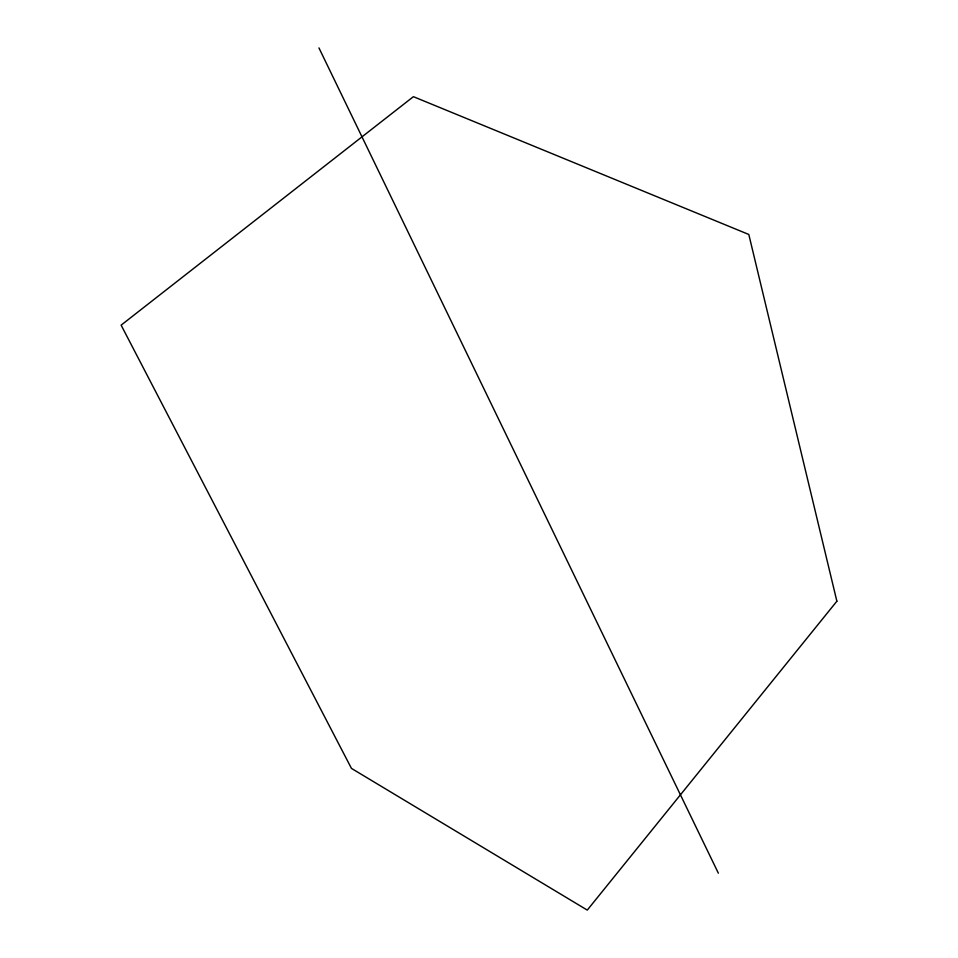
<?xml version="1.0" encoding="UTF-8"?>
<svg xmlns="http://www.w3.org/2000/svg" width="958" height="958" viewBox="0 0 958 958"><rect width="100%" height="100%" fill="white"/><g stroke="black" fill="none" stroke-linecap="round" stroke-linejoin="round"><path stroke-width="1.44" d="M318.942 47.9L718.356 873.181M836.873 601.217L587.278 910.1L351.442 768.388L121.127 325.145L413.401 96.674L748.809 234.471L836.873 601.217"/></g></svg>
